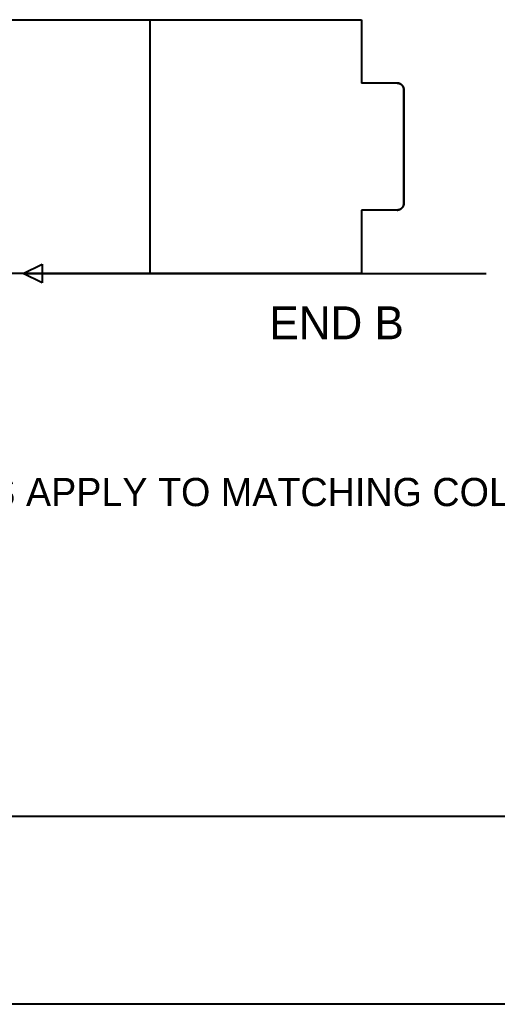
# Model space of a CAD drawing. Header units: inches. Extents: x 0.5 to 33.5, y 0.5 to 21.5.
# Drawn here: x 13.73 to 16.55, y 0.47 to 6.29 of the extents above; entities that cross this region are included whole.
import ezdxf
from ezdxf.enums import TextEntityAlignment as Align

# ---------------------------------------------------------------- set-up
doc = ezdxf.new("R2010")
doc.units = ezdxf.units.IN
doc.header["$MEASUREMENT"] = 0

msp = doc.modelspace()

# ---------------------------------------------------------------- linework, layer by layer
at = {"layer": 'ANNOTATION'}
for p, q in [((13.75, 4.7917), (13.8611, 4.8472)), ((13.8611, 4.8472), (13.8611, 4.7361)), ((13.75, 4.7917), (16.4861, 4.7917)), ((13.8611, 4.7361), (13.75, 4.7917))]:
    msp.add_line(p, q, dxfattribs=at)
at = {"layer": 'OUTLINE'}
for p, q in [((11.75, 6.2917), (15.75, 6.2917)), ((11.75, 6.2917), (14.5, 6.2917)), ((14.5, 6.2917), (15.75, 6.2917)), ((14.5, 4.7917), (14.5, 6.2917)), ((14.5, 4.7917), (14.5, 6.2917)), ((15.75, 6.2917), (15.75, 5.9167)), ((15.75, 6.2917), (15.75, 5.9167)), ((15.9606, 5.9167), (15.75, 5.9167)), ((15.9606, 5.9167), (15.75, 5.9167)), ((15.9616, 5.9167), (15.9606, 5.9167)), ((15.9606, 5.9167), (15.9616, 5.9167)), ((15.9626, 5.9166), (15.9616, 5.9167)), ((15.9616, 5.9167), (15.9626, 5.9166)), ((15.9635, 5.9166), (15.9626, 5.9166)), ((15.9626, 5.9166), (15.9635, 5.9166)), ((15.9645, 5.9165), (15.9635, 5.9166)), ((15.9635, 5.9166), (15.9645, 5.9165)), ((15.9654, 5.9164), (15.9645, 5.9165)), ((15.9645, 5.9165), (15.9654, 5.9164)), ((15.9664, 5.9162), (15.9654, 5.9164)), ((15.9654, 5.9164), (15.9664, 5.9162)), ((15.9674, 5.9161), (15.9664, 5.9162)), ((15.9664, 5.9162), (15.9674, 5.9161)), ((15.9683, 5.9159), (15.9674, 5.9161)), ((15.9674, 5.9161), (15.9683, 5.9159)), ((15.9693, 5.9157), (15.9683, 5.9159)), ((15.9683, 5.9159), (15.9693, 5.9157)), ((15.9702, 5.9155), (15.9693, 5.9157)), ((15.9693, 5.9157), (15.9702, 5.9155)), ((15.9711, 5.9152), (15.9702, 5.9155)), ((15.9702, 5.9155), (15.9711, 5.9152)), ((15.9721, 5.915), (15.9711, 5.9152)), ((15.9711, 5.9152), (15.9721, 5.915)), ((15.973, 5.9147), (15.9721, 5.915)), ((15.9721, 5.915), (15.973, 5.9147)), ((15.9739, 5.9144), (15.973, 5.9147)), ((15.973, 5.9147), (15.9739, 5.9144)), ((15.9748, 5.914), (15.9739, 5.9144)), ((15.9739, 5.9144), (15.9748, 5.914)), ((15.9757, 5.9137), (15.9748, 5.914)), ((15.9748, 5.914), (15.9757, 5.9137)), ((15.9766, 5.9133), (15.9757, 5.9137)), ((15.9757, 5.9137), (15.9766, 5.9133)), ((15.9775, 5.9129), (15.9766, 5.9133)), ((15.9766, 5.9133), (15.9775, 5.9129)), ((15.9783, 5.9125), (15.9775, 5.9129)), ((15.9775, 5.9129), (15.9783, 5.9125)), ((15.9792, 5.912), (15.9783, 5.9125)), ((15.9783, 5.9125), (15.9792, 5.912)), ((15.98, 5.9116), (15.9792, 5.912)), ((15.9792, 5.912), (15.98, 5.9116)), ((15.9809, 5.9111), (15.98, 5.9116)), ((15.98, 5.9116), (15.9809, 5.9111)), ((15.9817, 5.9106), (15.9809, 5.9111)), ((15.9809, 5.9111), (15.9817, 5.9106)), ((15.9825, 5.91), (15.9817, 5.9106)), ((15.9817, 5.9106), (15.9825, 5.91)), ((15.9833, 5.9095), (15.9825, 5.91)), ((15.9825, 5.91), (15.9833, 5.9095)), ((15.9841, 5.9089), (15.9833, 5.9095)), ((15.9833, 5.9095), (15.9841, 5.9089)), ((15.9849, 5.9083), (15.9841, 5.9089)), ((15.9841, 5.9089), (15.9849, 5.9083)), ((15.9856, 5.9077), (15.9849, 5.9083)), ((15.9849, 5.9083), (15.9856, 5.9077)), ((15.9863, 5.9071), (15.9856, 5.9077)), ((15.9856, 5.9077), (15.9863, 5.9071)), ((15.9871, 5.9065), (15.9863, 5.9071)), ((15.9863, 5.9071), (15.9871, 5.9065)), ((15.9878, 5.9058), (15.9871, 5.9065)), ((15.9871, 5.9065), (15.9878, 5.9058)), ((15.9885, 5.9051), (15.9878, 5.9058)), ((15.9878, 5.9058), (15.9885, 5.9051)), ((15.9891, 5.9044), (15.9885, 5.9051)), ((15.9885, 5.9051), (15.9891, 5.9044)), ((15.9898, 5.9037), (15.9891, 5.9044)), ((15.9891, 5.9044), (15.9898, 5.9037)), ((15.9904, 5.903), (15.9898, 5.9037)), ((15.9898, 5.9037), (15.9904, 5.903)), ((15.9911, 5.9023), (15.9904, 5.903)), ((15.9904, 5.903), (15.9911, 5.9023)), ((15.9917, 5.9015), (15.9911, 5.9023)), ((15.9911, 5.9023), (15.9917, 5.9015)), ((15.9923, 5.9007), (15.9917, 5.9015)), ((15.9917, 5.9015), (15.9923, 5.9007)), ((15.9928, 5.9), (15.9923, 5.9007)), ((15.9923, 5.9007), (15.9928, 5.9)), ((15.9934, 5.8992), (15.9928, 5.9)), ((15.9928, 5.9), (15.9934, 5.8992)), ((15.9939, 5.8984), (15.9934, 5.8992)), ((15.9934, 5.8992), (15.9939, 5.8984)), ((15.9944, 5.8975), (15.9939, 5.8984)), ((15.9939, 5.8984), (15.9944, 5.8975)), ((15.9949, 5.8967), (15.9944, 5.8975)), ((15.9944, 5.8975), (15.9949, 5.8967)), ((15.9954, 5.8959), (15.9949, 5.8967)), ((15.9949, 5.8967), (15.9954, 5.8959)), ((15.9958, 5.895), (15.9954, 5.8959)), ((15.9954, 5.8959), (15.9958, 5.895)), ((15.9962, 5.8941), (15.9958, 5.895)), ((15.9958, 5.895), (15.9962, 5.8941)), ((15.9966, 5.8933), (15.9962, 5.8941)), ((15.9962, 5.8941), (15.9966, 5.8933)), ((15.997, 5.8924), (15.9966, 5.8933)), ((15.9966, 5.8933), (15.997, 5.8924)), ((15.9974, 5.8915), (15.997, 5.8924)), ((15.997, 5.8924), (15.9974, 5.8915)), ((15.9977, 5.8906), (15.9974, 5.8915)), ((15.9974, 5.8915), (15.9977, 5.8906)), ((15.998, 5.8896), (15.9977, 5.8906)), ((15.9977, 5.8906), (15.998, 5.8896)), ((15.9983, 5.8887), (15.998, 5.8896)), ((15.998, 5.8896), (15.9983, 5.8887)), ((15.9986, 5.8878), (15.9983, 5.8887)), ((15.9983, 5.8887), (15.9986, 5.8878)), ((15.9988, 5.8869), (15.9986, 5.8878)), ((15.9986, 5.8878), (15.9988, 5.8869)), ((15.999, 5.8859), (15.9988, 5.8869)), ((15.9988, 5.8869), (15.999, 5.8859)), ((15.9992, 5.885), (15.999, 5.8859)), ((15.999, 5.8859), (15.9992, 5.885)), ((15.9994, 5.884), (15.9992, 5.885)), ((15.9992, 5.885), (15.9994, 5.884)), ((15.9996, 5.8831), (15.9994, 5.884)), ((15.9994, 5.884), (15.9996, 5.8831)), ((15.9997, 5.8821), (15.9996, 5.8831)), ((15.9996, 5.8831), (15.9997, 5.8821)), ((15.9998, 5.8812), (15.9997, 5.8821)), ((15.9997, 5.8821), (15.9998, 5.8812)), ((15.9999, 5.8802), (15.9998, 5.8812)), ((15.9998, 5.8812), (15.9999, 5.8802)), ((16, 5.8792), (15.9999, 5.8802)), ((15.9999, 5.8802), (16, 5.8792)), ((16, 5.8783), (16, 5.8792)), ((16, 5.8792), (16, 5.8783)), ((16, 5.8773), (16, 5.8783)), ((16, 5.8783), (16, 5.8773)), ((16, 5.206), (16, 5.8773)), ((16, 5.8773), (16, 5.206)), ((15.9891, 5.1789), (15.9898, 5.1796)), ((15.9898, 5.1796), (15.9891, 5.1789)), ((15.9898, 5.1796), (15.9904, 5.1803)), ((15.9904, 5.1803), (15.9898, 5.1796)), ((15.9904, 5.1803), (15.9911, 5.1811)), ((15.9911, 5.1811), (15.9904, 5.1803)), ((15.9911, 5.1811), (15.9917, 5.1818)), ((15.9917, 5.1818), (15.9911, 5.1811)), ((15.9917, 5.1818), (15.9923, 5.1826)), ((15.9923, 5.1826), (15.9917, 5.1818)), ((15.9923, 5.1826), (15.9928, 5.1834)), ((15.9928, 5.1834), (15.9923, 5.1826)), ((15.9928, 5.1834), (15.9934, 5.1842)), ((15.9934, 5.1842), (15.9928, 5.1834)), ((15.9934, 5.1842), (15.9939, 5.185)), ((15.9939, 5.185), (15.9934, 5.1842)), ((15.9939, 5.185), (15.9944, 5.1858)), ((15.9944, 5.1858), (15.9939, 5.185)), ((15.9944, 5.1858), (15.9949, 5.1866)), ((15.9949, 5.1866), (15.9944, 5.1858)), ((15.9949, 5.1866), (15.9954, 5.1875)), ((15.9954, 5.1875), (15.9949, 5.1866)), ((15.9954, 5.1875), (15.9958, 5.1883)), ((15.9958, 5.1883), (15.9954, 5.1875)), ((15.9958, 5.1883), (15.9962, 5.1892)), ((15.9962, 5.1892), (15.9958, 5.1883)), ((15.9962, 5.1892), (15.9966, 5.1901)), ((15.9966, 5.1901), (15.9962, 5.1892)), ((15.9966, 5.1901), (15.997, 5.191)), ((15.997, 5.191), (15.9966, 5.1901)), ((15.997, 5.191), (15.9974, 5.1919)), ((15.9974, 5.1919), (15.997, 5.191)), ((15.9974, 5.1919), (15.9977, 5.1928)), ((15.9977, 5.1928), (15.9974, 5.1919)), ((15.9977, 5.1928), (15.998, 5.1937)), ((15.998, 5.1937), (15.9977, 5.1928)), ((15.998, 5.1937), (15.9983, 5.1946)), ((15.9983, 5.1946), (15.998, 5.1937)), ((15.9983, 5.1946), (15.9986, 5.1955)), ((15.9986, 5.1955), (15.9983, 5.1946)), ((15.9986, 5.1955), (15.9988, 5.1965)), ((15.9988, 5.1965), (15.9986, 5.1955)), ((15.9988, 5.1965), (15.999, 5.1974)), ((15.999, 5.1974), (15.9988, 5.1965)), ((15.999, 5.1974), (15.9992, 5.1984)), ((15.9992, 5.1984), (15.999, 5.1974)), ((15.9992, 5.1984), (15.9994, 5.1993)), ((15.9994, 5.1993), (15.9992, 5.1984)), ((15.9994, 5.1993), (15.9996, 5.2003)), ((15.9996, 5.2003), (15.9994, 5.1993)), ((15.9996, 5.2003), (15.9997, 5.2012)), ((15.9997, 5.2012), (15.9996, 5.2003)), ((15.9997, 5.2012), (15.9998, 5.2022)), ((15.9998, 5.2022), (15.9997, 5.2012)), ((15.9998, 5.2022), (15.9999, 5.2031)), ((15.9999, 5.2031), (15.9998, 5.2022)), ((15.9999, 5.2031), (16, 5.2041)), ((16, 5.2041), (15.9999, 5.2031)), ((16, 5.2051), (16, 5.206)), ((16, 5.206), (16, 5.2051)), ((16, 5.2041), (16, 5.2051)), ((16, 5.2051), (16, 5.2041)), ((15.75, 5.1667), (15.75, 4.7917)), ((15.9606, 5.1667), (15.75, 5.1667)), ((15.9606, 5.1667), (15.75, 5.1667)), ((15.75, 5.1667), (15.75, 4.7917)), ((15.9606, 5.1667), (15.9616, 5.1667)), ((15.9616, 5.1667), (15.9606, 5.1667)), ((15.9616, 5.1667), (15.9626, 5.1667)), ((15.9626, 5.1667), (15.9616, 5.1667)), ((15.9626, 5.1667), (15.9635, 5.1668)), ((15.9635, 5.1668), (15.9626, 5.1667)), ((15.9635, 5.1668), (15.9645, 5.1669)), ((15.9645, 5.1669), (15.9635, 5.1668)), ((15.9645, 5.1669), (15.9654, 5.167)), ((15.9654, 5.167), (15.9645, 5.1669)), ((15.9654, 5.167), (15.9664, 5.1671)), ((15.9664, 5.1671), (15.9654, 5.167)), ((15.9664, 5.1671), (15.9674, 5.1672)), ((15.9674, 5.1672), (15.9664, 5.1671)), ((15.9674, 5.1672), (15.9683, 5.1674)), ((15.9683, 5.1674), (15.9674, 5.1672)), ((15.9683, 5.1674), (15.9693, 5.1676)), ((15.9693, 5.1676), (15.9683, 5.1674)), ((15.9693, 5.1676), (15.9702, 5.1678)), ((15.9702, 5.1678), (15.9693, 5.1676)), ((15.9702, 5.1678), (15.9711, 5.1681)), ((15.9711, 5.1681), (15.9702, 5.1678)), ((15.9711, 5.1681), (15.9721, 5.1684)), ((15.9721, 5.1684), (15.9711, 5.1681)), ((15.9721, 5.1684), (15.973, 5.1687)), ((15.973, 5.1687), (15.9721, 5.1684)), ((15.973, 5.1687), (15.9739, 5.169)), ((15.9739, 5.169), (15.973, 5.1687)), ((15.9739, 5.169), (15.9748, 5.1693)), ((15.9748, 5.1693), (15.9739, 5.169)), ((15.9748, 5.1693), (15.9757, 5.1697)), ((15.9757, 5.1697), (15.9748, 5.1693)), ((15.9757, 5.1697), (15.9766, 5.17)), ((15.9766, 5.17), (15.9757, 5.1697)), ((15.9766, 5.17), (15.9775, 5.1704)), ((15.9775, 5.1704), (15.9766, 5.17)), ((15.9775, 5.1704), (15.9783, 5.1709)), ((15.9783, 5.1709), (15.9775, 5.1704)), ((15.9783, 5.1709), (15.9792, 5.1713)), ((15.9792, 5.1713), (15.9783, 5.1709)), ((15.9792, 5.1713), (15.98, 5.1718)), ((15.98, 5.1718), (15.9792, 5.1713)), ((15.98, 5.1718), (15.9809, 5.1723)), ((15.9809, 5.1723), (15.98, 5.1718)), ((15.9809, 5.1723), (15.9817, 5.1728)), ((15.9817, 5.1728), (15.9809, 5.1723)), ((15.9817, 5.1728), (15.9825, 5.1733)), ((15.9825, 5.1733), (15.9817, 5.1728)), ((15.9825, 5.1733), (15.9833, 5.1738)), ((15.9833, 5.1738), (15.9825, 5.1733)), ((15.9833, 5.1738), (15.9841, 5.1744)), ((15.9841, 5.1744), (15.9833, 5.1738)), ((15.9841, 5.1744), (15.9849, 5.175)), ((15.9849, 5.175), (15.9841, 5.1744)), ((15.9849, 5.175), (15.9856, 5.1756)), ((15.9856, 5.1756), (15.9849, 5.175)), ((15.9856, 5.1756), (15.9863, 5.1762)), ((15.9863, 5.1762), (15.9856, 5.1756)), ((15.9863, 5.1762), (15.9871, 5.1769)), ((15.9871, 5.1769), (15.9863, 5.1762)), ((15.9871, 5.1769), (15.9878, 5.1775)), ((15.9878, 5.1775), (15.9871, 5.1769)), ((15.9878, 5.1775), (15.9885, 5.1782)), ((15.9885, 5.1782), (15.9878, 5.1775)), ((15.9885, 5.1782), (15.9891, 5.1789)), ((15.9891, 5.1789), (15.9885, 5.1782)), ((15.75, 4.7917), (11.75, 4.7917)), ((14.5, 4.7917), (11.75, 4.7917)), ((15.75, 4.7917), (14.5, 4.7917)), ((0.4722, 1.5833), (33.5278, 1.5833)), ((33.5278, 0.4722), (0.4722, 0.4722))]:
    msp.add_line(p, q, dxfattribs=at)

# ---------------------------------------------------------------- texts
at = {"layer": 'ANNOTATION'}
msp.add_text('END B', height=0.19444, dxfattribs=at).set_placement((16, 4.4028), align=Align.RIGHT)
msp.add_text('F01 - X DIMENSIONS APPLY TO MATCHING COLUMNS', height=0.166667, dxfattribs=at).set_placement((11.5, 3.4167))

doc.saveas('drawing.dxf')
